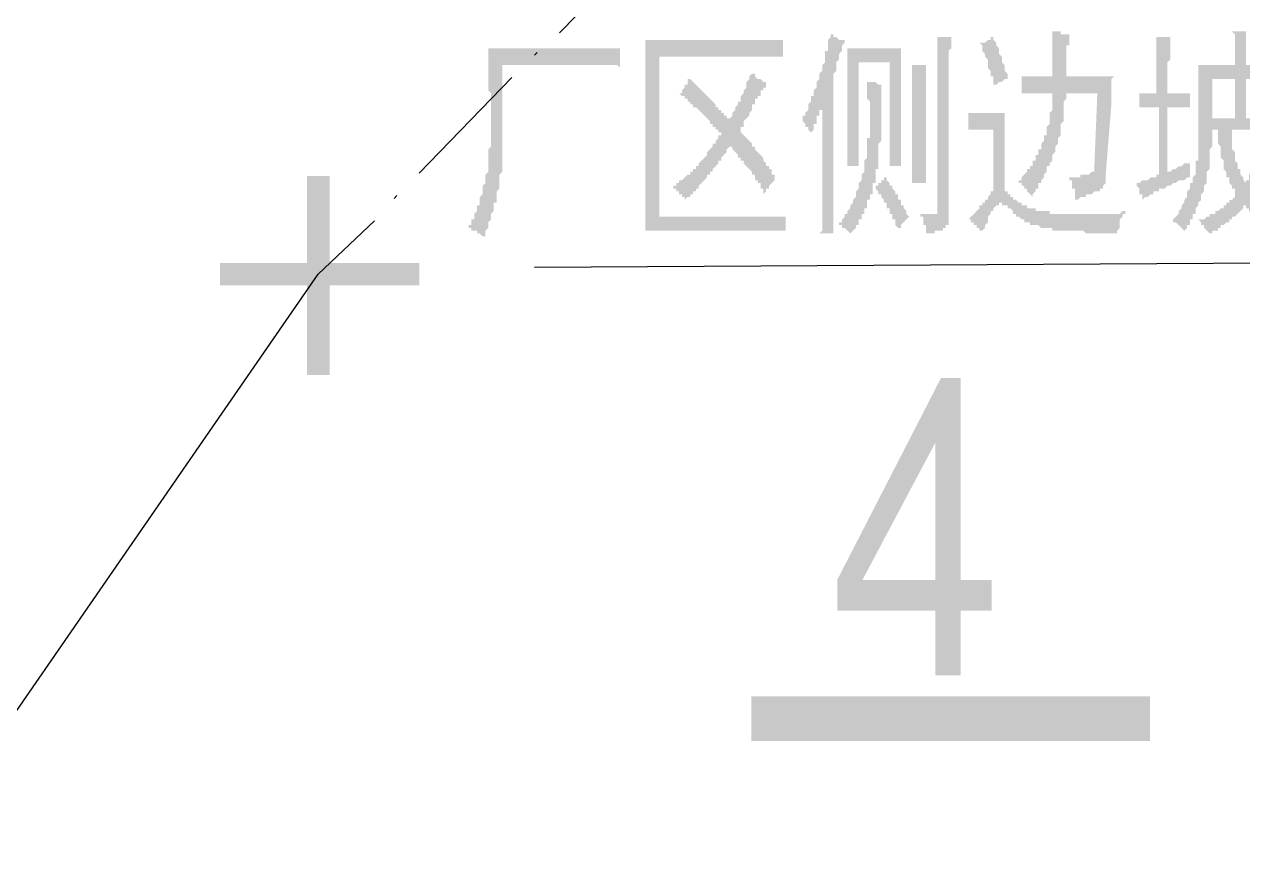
# Model space of a CAD drawing. Header units: millimetres. Extents: x 6156 to 7119, y 3162 to 3647.
# Drawn here: x 6925.96 to 6953.52, y 3499.24 to 3517.85 of the extents above; entities that cross this region are included whole.
import ezdxf

# ---------------------------------------------------------------- set-up
doc = ezdxf.new("R2010")
doc.units = ezdxf.units.MM
doc.layers.add('图层1', color=7, linetype='Continuous')

msp = doc.modelspace()

# ---------------------------------------------------------------- hatches: boundary and pattern name
at = {"layer": '图层1', "transparency": 33554559}
h = msp.add_hatch(color=256, dxfattribs=at)
h.paths.add_polyline_path([(6945.784, 3517.306), (6945.784, 3517.243), (6945.784, 3517.179), (6945.784, 3517.179), (6945.784, 3517.116), (6945.784, 3517.052), (6945.784, 3517.052), (6945.784, 3516.989), (6945.784, 3516.925), (6945.784, 3516.862), (6945.784, 3516.798), (6945.784, 3516.735), (6945.784, 3516.735), (6945.784, 3515.338), (6945.784, 3515.275), (6945.784, 3515.211), (6945.784, 3515.148), (6945.784, 3515.084), (6945.784, 3515.084), (6945.784, 3515.021), (6945.784, 3514.957), (6945.784, 3514.894), (6945.784, 3514.83), (6945.784, 3514.83), (6945.784, 3514.767), (6945.784, 3514.703), (6945.784, 3514.64), (6945.784, 3514.64), (6945.53, 3514.64), (6945.53, 3516.989), (6944.831, 3516.989), (6944.831, 3514.64), (6944.577, 3514.64), (6944.577, 3514.64), (6944.577, 3514.703), (6944.577, 3514.767), (6944.577, 3514.83), (6944.577, 3514.83), (6944.577, 3514.894), (6944.577, 3514.957), (6944.577, 3515.021), (6944.577, 3515.084), (6944.577, 3515.084), (6944.577, 3515.148), (6944.577, 3515.211), (6944.577, 3515.275), (6944.577, 3515.338), (6944.577, 3515.338), (6944.577, 3516.735), (6944.577, 3516.735), (6944.577, 3516.798), (6944.577, 3516.798), (6944.577, 3516.862), (6944.577, 3516.925), (6944.577, 3516.925), (6944.577, 3516.989), (6944.577, 3517.052), (6944.577, 3517.116), (6944.577, 3517.179), (6944.577, 3517.243), (6944.577, 3517.306), (6945.784, 3517.306)], flags=0)
h.paths.add_polyline_path([(6944.514, 3517.433), (6944.514, 3517.433), (6944.514, 3517.433), (6944.514, 3517.433), (6944.45, 3517.37), (6944.45, 3517.37), (6944.45, 3517.306), (6944.45, 3517.306), (6944.45, 3517.243), (6944.387, 3517.179), (6944.387, 3517.179), (6944.387, 3517.116), (6944.387, 3517.052), (6944.323, 3516.989), (6944.323, 3516.925), (6944.323, 3516.862), (6944.323, 3516.798), (6944.26, 3516.735), (6944.26, 3516.671), (6944.26, 3516.608), (6944.26, 3516.544), (6944.26, 3514.068), (6944.26, 3514.005), (6944.26, 3513.941), (6944.26, 3513.878), (6944.26, 3513.878), (6944.26, 3513.814), (6944.26, 3513.751), (6944.26, 3513.687), (6944.26, 3513.624), (6944.26, 3513.56), (6944.26, 3513.56), (6944.26, 3513.497), (6944.26, 3513.433), (6944.26, 3513.37), (6944.26, 3513.37), (6944.26, 3513.306), (6944.26, 3513.243), (6944.26, 3513.179), (6944.26, 3513.179), (6944.26, 3513.116), (6944.26, 3513.116), (6943.942, 3513.116), (6943.942, 3513.116), (6944.006, 3513.179), (6944.006, 3513.243), (6944.006, 3513.243), (6944.006, 3513.306), (6944.006, 3513.37), (6944.006, 3513.433), (6944.006, 3513.433), (6944.006, 3513.497), (6944.006, 3513.56), (6944.006, 3513.624), (6944.006, 3513.687), (6944.006, 3513.687), (6944.006, 3513.751), (6944.006, 3513.814), (6944.006, 3513.878), (6944.006, 3513.941), (6944.006, 3514.005), (6944.006, 3514.068), (6944.006, 3514.068), (6944.006, 3515.973), (6944.006, 3515.91), (6943.942, 3515.91), (6943.942, 3515.846), (6943.942, 3515.846), (6943.942, 3515.783), (6943.879, 3515.783), (6943.879, 3515.719), (6943.879, 3515.656), (6943.879, 3515.592), (6943.815, 3515.592), (6943.815, 3515.529), (6943.815, 3515.465), (6943.752, 3515.402), (6943.752, 3515.402), (6943.752, 3515.402), (6943.688, 3515.465), (6943.688, 3515.529), (6943.625, 3515.529), (6943.625, 3515.592), (6943.625, 3515.592), (6943.561, 3515.656), (6943.561, 3515.656), (6943.561, 3515.719), (6943.561, 3515.719), (6943.561, 3515.783), (6943.625, 3515.783), (6943.625, 3515.846), (6943.625, 3515.846), (6943.688, 3515.91), (6943.688, 3515.973), (6943.688, 3515.973), (6943.688, 3516.037), (6943.752, 3516.1), (6943.752, 3516.1), (6943.752, 3516.163), (6943.752, 3516.227), (6943.815, 3516.227), (6943.815, 3516.29), (6943.815, 3516.354), (6943.879, 3516.417), (6943.879, 3516.417), (6943.879, 3516.481), (6943.879, 3516.544), (6943.942, 3516.608), (6943.942, 3516.671), (6943.942, 3516.671), (6943.942, 3516.735), (6944.006, 3516.798), (6944.006, 3516.862), (6944.006, 3516.925), (6944.006, 3516.925), (6944.069, 3516.989), (6944.069, 3517.052), (6944.069, 3517.116), (6944.069, 3517.179), (6944.069, 3517.243), (6944.133, 3517.243), (6944.133, 3517.306), (6944.133, 3517.37), (6944.133, 3517.433), (6944.133, 3517.433), (6944.133, 3517.497), (6944.133, 3517.497), (6944.196, 3517.56), (6944.196, 3517.624), (6944.196, 3517.624), (6944.196, 3517.687), (6944.196, 3517.624), (6944.26, 3517.624), (6944.26, 3517.56), (6944.323, 3517.56), (6944.323, 3517.56), (6944.387, 3517.497), (6944.45, 3517.497), (6944.45, 3517.497), (6944.514, 3517.497), (6944.514, 3517.433)], flags=0)
h.paths.add_polyline_path([(6946.927, 3517.56), (6946.927, 3517.497), (6946.927, 3517.497), (6946.927, 3517.433), (6946.927, 3517.37), (6946.927, 3517.306), (6946.927, 3517.306), (6946.863, 3517.243), (6946.863, 3517.179), (6946.863, 3517.116), (6946.863, 3517.052), (6946.863, 3516.989), (6946.863, 3513.56), (6946.863, 3513.497), (6946.863, 3513.433), (6946.863, 3513.433), (6946.863, 3513.37), (6946.863, 3513.306), (6946.8, 3513.306), (6946.8, 3513.243), (6946.8, 3513.243), (6946.736, 3513.243), (6946.736, 3513.243), (6946.736, 3513.179), (6946.673, 3513.179), (6946.673, 3513.179), (6946.609, 3513.179), (6946.546, 3513.179), (6946.546, 3513.116), (6946.482, 3513.116), (6946.482, 3513.116), (6946.419, 3513.116), (6946.355, 3513.116), (6946.355, 3513.116), (6946.355, 3513.179), (6946.355, 3513.243), (6946.355, 3513.306), (6946.292, 3513.306), (6946.292, 3513.37), (6946.292, 3513.433), (6946.292, 3513.497), (6946.228, 3513.497), (6946.228, 3513.56), (6946.292, 3513.56), (6946.355, 3513.56), (6946.355, 3513.56), (6946.419, 3513.56), (6946.482, 3513.56), (6946.482, 3513.56), (6946.546, 3513.56), (6946.546, 3513.56), (6946.546, 3513.56), (6946.609, 3513.56), (6946.609, 3513.624), (6946.609, 3513.687), (6946.609, 3513.751), (6946.609, 3513.751), (6946.609, 3516.989), (6946.609, 3517.052), (6946.609, 3517.116), (6946.609, 3517.179), (6946.609, 3517.243), (6946.609, 3517.306), (6946.609, 3517.306), (6946.609, 3517.37), (6946.609, 3517.433), (6946.609, 3517.497), (6946.609, 3517.497), (6946.609, 3517.56), (6946.927, 3517.56)], flags=0)
h.paths.add_polyline_path([(6945.339, 3516.481), (6945.339, 3516.481), (6945.339, 3516.417), (6945.339, 3516.417), (6945.339, 3516.354), (6945.339, 3516.354), (6945.339, 3516.29), (6945.339, 3516.29), (6945.339, 3516.227), (6945.339, 3516.163), (6945.339, 3516.163), (6945.339, 3516.1), (6945.339, 3516.037), (6945.339, 3515.973), (6945.339, 3515.91), (6945.339, 3515.846), (6945.339, 3515.783), (6945.339, 3515.719), (6945.339, 3515.656), (6945.339, 3515.592), (6945.339, 3515.529), (6945.339, 3515.465), (6945.339, 3515.402), (6945.339, 3515.338), (6945.339, 3515.275), (6945.339, 3515.211), (6945.276, 3515.148), (6945.276, 3515.084), (6945.276, 3515.084), (6945.276, 3515.021), (6945.276, 3514.957), (6945.276, 3514.894), (6945.276, 3514.83), (6945.276, 3514.767), (6945.276, 3514.767), (6945.276, 3514.703), (6945.276, 3514.64), (6945.276, 3514.576), (6945.212, 3514.576), (6945.212, 3514.513), (6945.212, 3514.449), (6945.212, 3514.386), (6945.212, 3514.386), (6945.212, 3514.322), (6945.212, 3514.259), (6945.149, 3514.259), (6945.149, 3514.195), (6945.149, 3514.132), (6945.149, 3514.132), (6945.149, 3514.068), (6945.149, 3514.005), (6945.085, 3514.005), (6945.085, 3513.941), (6945.085, 3513.878), (6945.022, 3513.878), (6945.022, 3513.814), (6945.022, 3513.751), (6945.022, 3513.687), (6944.958, 3513.687), (6944.958, 3513.624), (6944.958, 3513.56), (6944.895, 3513.56), (6944.895, 3513.497), (6944.895, 3513.433), (6944.831, 3513.433), (6944.831, 3513.37), (6944.831, 3513.306), (6944.768, 3513.306), (6944.768, 3513.243), (6944.768, 3513.243), (6944.704, 3513.179), (6944.704, 3513.179), (6944.641, 3513.116), (6944.641, 3513.116), (6944.641, 3513.116), (6944.577, 3513.179), (6944.577, 3513.179), (6944.514, 3513.243), (6944.514, 3513.243), (6944.45, 3513.243), (6944.45, 3513.306), (6944.387, 3513.306), (6944.387, 3513.306), (6944.387, 3513.37), (6944.45, 3513.37), (6944.45, 3513.433), (6944.45, 3513.433), (6944.514, 3513.497), (6944.514, 3513.56), (6944.577, 3513.56), (6944.577, 3513.624), (6944.577, 3513.624), (6944.641, 3513.687), (6944.641, 3513.751), (6944.641, 3513.751), (6944.704, 3513.814), (6944.704, 3513.878), (6944.704, 3513.878), (6944.768, 3513.941), (6944.768, 3514.005), (6944.768, 3514.005), (6944.768, 3514.068), (6944.831, 3514.132), (6944.831, 3514.132), (6944.831, 3514.195), (6944.831, 3514.259), (6944.895, 3514.322), (6944.895, 3514.322), (6944.895, 3514.386), (6944.895, 3514.449), (6944.895, 3514.449), (6944.958, 3514.513), (6944.958, 3514.576), (6944.958, 3514.64), (6944.958, 3514.64), (6944.958, 3514.703), (6944.958, 3514.767), (6945.022, 3514.83), (6945.022, 3514.83), (6945.022, 3514.894), (6945.022, 3514.957), (6945.022, 3515.021), (6945.022, 3515.021), (6945.022, 3515.084), (6945.022, 3515.148), (6945.022, 3515.211), (6945.022, 3515.275), (6945.085, 3515.275), (6945.085, 3515.338), (6945.085, 3515.402), (6945.085, 3515.465), (6945.085, 3515.529), (6945.085, 3515.529), (6945.085, 3515.592), (6945.085, 3515.656), (6945.085, 3515.719), (6945.085, 3515.719), (6945.085, 3515.783), (6945.085, 3515.846), (6945.085, 3515.91), (6945.085, 3515.973), (6945.085, 3516.037), (6945.085, 3516.1), (6945.085, 3516.1), (6945.022, 3516.163), (6945.022, 3516.227), (6945.022, 3516.29), (6945.022, 3516.29), (6945.022, 3516.354), (6945.022, 3516.417), (6945.022, 3516.417), (6945.022, 3516.481), (6945.022, 3516.544), (6945.022, 3516.544), (6945.085, 3516.544), (6945.085, 3516.544), (6945.149, 3516.544), (6945.212, 3516.544), (6945.212, 3516.544), (6945.276, 3516.481), (6945.276, 3516.481), (6945.339, 3516.481), (6945.339, 3516.481)], flags=0)
h.paths.add_polyline_path([(6946.355, 3516.925), (6946.355, 3516.862), (6946.355, 3516.862), (6946.355, 3516.798), (6946.355, 3516.735), (6946.355, 3516.735), (6946.355, 3516.671), (6946.355, 3516.608), (6946.355, 3516.544), (6946.355, 3516.481), (6946.355, 3516.417), (6946.355, 3516.354), (6946.355, 3515.021), (6946.355, 3514.957), (6946.355, 3514.894), (6946.355, 3514.83), (6946.355, 3514.767), (6946.355, 3514.767), (6946.355, 3514.703), (6946.355, 3514.64), (6946.355, 3514.576), (6946.355, 3514.513), (6946.355, 3514.513), (6946.355, 3514.449), (6946.355, 3514.386), (6946.355, 3514.322), (6946.355, 3514.322), (6946.355, 3514.259), (6946.355, 3514.259), (6946.038, 3514.259), (6946.038, 3514.259), (6946.038, 3514.322), (6946.038, 3514.322), (6946.038, 3514.386), (6946.038, 3514.449), (6946.038, 3514.449), (6946.038, 3514.513), (6946.038, 3514.576), (6946.038, 3514.64), (6946.038, 3514.703), (6946.038, 3514.703), (6946.038, 3514.767), (6946.038, 3514.83), (6946.038, 3514.894), (6946.038, 3514.957), (6946.038, 3515.021), (6946.038, 3516.354), (6946.038, 3516.417), (6946.038, 3516.481), (6946.038, 3516.544), (6946.038, 3516.608), (6946.038, 3516.671), (6946.038, 3516.735), (6946.038, 3516.735), (6946.038, 3516.798), (6946.038, 3516.862), (6946.038, 3516.862), (6946.038, 3516.925), (6946.355, 3516.925)], flags=0)
h.paths.add_polyline_path([(6945.403, 3514.386), (6945.466, 3514.386), (6945.466, 3514.322), (6945.466, 3514.322), (6945.53, 3514.259), (6945.53, 3514.259), (6945.53, 3514.195), (6945.593, 3514.195), (6945.593, 3514.132), (6945.593, 3514.132), (6945.657, 3514.068), (6945.657, 3514.005), (6945.72, 3514.005), (6945.72, 3513.941), (6945.72, 3513.878), (6945.784, 3513.878), (6945.784, 3513.814), (6945.784, 3513.751), (6945.847, 3513.751), (6945.847, 3513.687), (6945.911, 3513.624), (6945.911, 3513.56), (6945.911, 3513.56), (6945.974, 3513.497), (6945.974, 3513.497), (6945.911, 3513.433), (6945.911, 3513.433), (6945.847, 3513.37), (6945.847, 3513.37), (6945.847, 3513.37), (6945.784, 3513.306), (6945.784, 3513.243), (6945.72, 3513.243), (6945.72, 3513.243), (6945.72, 3513.243), (6945.657, 3513.306), (6945.657, 3513.37), (6945.657, 3513.433), (6945.593, 3513.433), (6945.593, 3513.497), (6945.593, 3513.56), (6945.53, 3513.56), (6945.53, 3513.624), (6945.53, 3513.687), (6945.466, 3513.687), (6945.466, 3513.751), (6945.466, 3513.814), (6945.403, 3513.814), (6945.403, 3513.878), (6945.403, 3513.878), (6945.339, 3513.941), (6945.339, 3514.005), (6945.276, 3514.005), (6945.276, 3514.068), (6945.276, 3514.068), (6945.212, 3514.132), (6945.212, 3514.132), (6945.212, 3514.132), (6945.212, 3514.195), (6945.276, 3514.195), (6945.276, 3514.259), (6945.339, 3514.259), (6945.339, 3514.322), (6945.403, 3514.322), (6945.403, 3514.386), (6945.403, 3514.386)], flags=0)
h = msp.add_hatch(color=256, dxfattribs=at)
h.paths.add_polyline_path([(6949.213, 3516.672), (6949.213, 3516.735), (6949.213, 3516.799), (6949.213, 3516.862), (6949.213, 3516.925), (6949.213, 3516.989), (6949.213, 3517.052), (6949.213, 3517.052), (6949.213, 3517.116), (6949.213, 3517.179), (6949.213, 3517.243), (6949.213, 3517.306), (6949.213, 3517.306), (6949.213, 3517.37), (6949.213, 3517.433), (6949.213, 3517.497), (6949.213, 3517.497), (6949.213, 3517.56), (6949.213, 3517.624), (6949.213, 3517.624), (6949.213, 3517.687), (6949.213, 3517.687), (6949.276, 3517.687), (6949.34, 3517.687), (6949.34, 3517.687), (6949.403, 3517.687), (6949.403, 3517.624), (6949.467, 3517.624), (6949.467, 3517.624), (6949.53, 3517.624), (6949.594, 3517.624), (6949.594, 3517.624), (6949.594, 3517.624), (6949.594, 3517.56), (6949.594, 3517.56), (6949.594, 3517.497), (6949.594, 3517.497), (6949.594, 3517.433), (6949.594, 3517.37), (6949.53, 3517.37), (6949.53, 3517.306), (6949.53, 3517.243), (6949.53, 3517.179), (6949.53, 3517.116), (6949.53, 3517.052), (6949.53, 3517.052), (6949.53, 3516.989), (6949.53, 3516.925), (6949.53, 3516.862), (6949.53, 3516.735), (6949.53, 3516.672), (6949.53, 3516.672), (6950.61, 3516.672), (6950.546, 3516.608), (6950.546, 3516.545), (6950.546, 3516.545), (6950.546, 3516.481), (6950.546, 3516.418), (6950.546, 3516.354), (6950.546, 3516.354), (6950.546, 3516.291), (6950.546, 3516.227), (6950.546, 3516.164), (6950.546, 3516.1), (6950.546, 3516.1), (6950.546, 3516.037), (6950.546, 3516.037), (6950.419, 3514.449), (6950.419, 3514.449), (6950.419, 3514.386), (6950.419, 3514.322), (6950.419, 3514.259), (6950.419, 3514.259), (6950.356, 3514.195), (6950.356, 3514.195), (6950.356, 3514.132), (6950.292, 3514.132), (6950.292, 3514.068), (6950.229, 3514.068), (6950.229, 3514.068), (6950.165, 3514.068), (6950.165, 3514.068), (6950.102, 3514.005), (6950.102, 3514.005), (6950.038, 3514.005), (6949.975, 3514.005), (6949.975, 3513.941), (6949.911, 3513.941), (6949.911, 3513.941), (6949.848, 3513.941), (6949.848, 3513.941), (6949.784, 3513.878), (6949.784, 3513.878), (6949.721, 3513.878), (6949.721, 3513.941), (6949.721, 3514.005), (6949.721, 3514.005), (6949.721, 3514.068), (6949.721, 3514.132), (6949.657, 3514.132), (6949.657, 3514.195), (6949.657, 3514.259), (6949.657, 3514.322), (6949.594, 3514.322), (6949.594, 3514.386), (6949.594, 3514.386), (6949.657, 3514.386), (6949.721, 3514.386), (6949.721, 3514.386), (6949.784, 3514.386), (6949.848, 3514.386), (6949.848, 3514.449), (6949.911, 3514.449), (6949.911, 3514.449), (6949.975, 3514.449), (6949.975, 3514.449), (6950.038, 3514.449), (6950.038, 3514.449), (6950.038, 3514.449), (6950.102, 3514.513), (6950.102, 3514.513), (6950.165, 3514.513), (6950.165, 3514.576), (6950.165, 3514.64), (6950.165, 3514.703), (6950.165, 3514.703), (6950.229, 3516.291), (6949.53, 3516.291), (6949.53, 3516.291), (6949.53, 3516.227), (6949.53, 3516.164), (6949.467, 3516.1), (6949.467, 3516.037), (6949.467, 3515.973), (6949.467, 3515.91), (6949.467, 3515.846), (6949.467, 3515.846), (6949.467, 3515.783), (6949.467, 3515.719), (6949.467, 3515.656), (6949.403, 3515.592), (6949.403, 3515.592), (6949.403, 3515.529), (6949.403, 3515.465), (6949.403, 3515.465), (6949.403, 3515.402), (6949.403, 3515.338), (6949.34, 3515.275), (6949.34, 3515.275), (6949.34, 3515.211), (6949.34, 3515.148), (6949.34, 3515.148), (6949.276, 3515.084), (6949.276, 3515.084), (6949.276, 3515.021), (6949.276, 3514.957), (6949.276, 3514.957), (6949.213, 3514.894), (6949.213, 3514.83), (6949.213, 3514.83), (6949.213, 3514.767), (6949.149, 3514.703), (6949.149, 3514.703), (6949.149, 3514.64), (6949.086, 3514.64), (6949.086, 3514.576), (6949.086, 3514.513), (6949.086, 3514.513), (6949.022, 3514.449), (6949.022, 3514.386), (6949.022, 3514.386), (6948.959, 3514.322), (6948.959, 3514.259), (6948.895, 3514.259), (6948.895, 3514.195), (6948.895, 3514.132), (6948.832, 3514.132), (6948.832, 3514.068), (6948.768, 3514.005), (6948.768, 3514.005), (6948.768, 3513.941), (6948.705, 3514.005), (6948.705, 3514.005), (6948.641, 3514.068), (6948.641, 3514.068), (6948.641, 3514.132), (6948.578, 3514.132), (6948.578, 3514.195), (6948.514, 3514.195), (6948.514, 3514.259), (6948.451, 3514.259), (6948.451, 3514.259), (6948.451, 3514.322), (6948.514, 3514.322), (6948.514, 3514.386), (6948.514, 3514.386), (6948.578, 3514.449), (6948.578, 3514.449), (6948.641, 3514.513), (6948.641, 3514.513), (6948.641, 3514.576), (6948.705, 3514.576), (6948.705, 3514.64), (6948.768, 3514.64), (6948.768, 3514.703), (6948.768, 3514.767), (6948.832, 3514.767), (6948.832, 3514.83), (6948.832, 3514.894), (6948.895, 3514.894), (6948.895, 3514.957), (6948.895, 3515.021), (6948.959, 3515.021), (6948.959, 3515.084), (6948.959, 3515.084), (6948.959, 3515.148), (6949.022, 3515.211), (6949.022, 3515.211), (6949.022, 3515.275), (6949.022, 3515.338), (6949.086, 3515.338), (6949.086, 3515.402), (6949.086, 3515.465), (6949.086, 3515.465), (6949.086, 3515.529), (6949.149, 3515.592), (6949.149, 3515.656), (6949.149, 3515.656), (6949.149, 3515.719), (6949.149, 3515.783), (6949.149, 3515.846), (6949.149, 3515.846), (6949.213, 3515.91), (6949.213, 3515.973), (6949.213, 3516.037), (6949.213, 3516.1), (6949.213, 3516.1), (6949.213, 3516.164), (6949.213, 3516.227), (6949.213, 3516.291), (6949.213, 3516.291), (6949.213, 3516.291), (6949.149, 3516.291), (6949.086, 3516.291), (6949.086, 3516.291), (6949.022, 3516.291), (6948.959, 3516.291), (6948.959, 3516.291), (6948.895, 3516.291), (6948.895, 3516.291), (6948.832, 3516.291), (6948.832, 3516.291), (6948.768, 3516.291), (6948.705, 3516.291), (6948.705, 3516.291), (6948.641, 3516.291), (6948.641, 3516.291), (6948.578, 3516.291), (6948.514, 3516.291), (6948.514, 3516.291), (6948.514, 3516.672), (6948.578, 3516.672), (6948.578, 3516.672), (6948.641, 3516.672), (6948.641, 3516.672), (6948.705, 3516.672), (6948.705, 3516.672), (6948.768, 3516.672), (6948.832, 3516.672), (6948.832, 3516.672), (6948.895, 3516.672), (6948.895, 3516.672), (6948.959, 3516.672), (6949.022, 3516.672), (6949.022, 3516.672), (6949.086, 3516.672), (6949.149, 3516.672), (6949.149, 3516.672), (6949.213, 3516.672), (6949.213, 3516.672)], flags=0)
h.paths.add_polyline_path([(6948.133, 3515.846), (6948.133, 3515.783), (6948.133, 3515.719), (6948.133, 3515.656), (6948.133, 3515.656), (6948.133, 3515.592), (6948.133, 3515.529), (6948.133, 3515.465), (6948.133, 3515.465), (6948.133, 3515.402), (6948.133, 3515.338), (6948.133, 3515.275), (6948.133, 3515.275), (6948.133, 3515.211), (6948.133, 3514.068), (6948.197, 3514.068), (6948.197, 3514.068), (6948.197, 3514.005), (6948.26, 3514.005), (6948.26, 3514.005), (6948.26, 3513.941), (6948.324, 3513.941), (6948.324, 3513.878), (6948.324, 3513.878), (6948.387, 3513.878), (6948.387, 3513.878), (6948.451, 3513.814), (6948.451, 3513.814), (6948.514, 3513.814), (6948.514, 3513.751), (6948.578, 3513.751), (6948.578, 3513.751), (6948.641, 3513.751), (6948.641, 3513.687), (6948.705, 3513.687), (6948.705, 3513.687), (6948.768, 3513.687), (6948.832, 3513.687), (6948.832, 3513.624), (6948.895, 3513.624), (6948.895, 3513.624), (6948.959, 3513.624), (6949.022, 3513.624), (6949.022, 3513.624), (6949.086, 3513.624), (6949.149, 3513.624), (6949.149, 3513.56), (6949.213, 3513.56), (6949.276, 3513.56), (6949.34, 3513.56), (6949.34, 3513.56), (6949.403, 3513.56), (6949.403, 3513.56), (6949.467, 3513.56), (6949.53, 3513.56), (6949.594, 3513.56), (6949.594, 3513.56), (6949.657, 3513.56), (6949.721, 3513.56), (6949.721, 3513.56), (6949.784, 3513.56), (6949.848, 3513.56), (6949.911, 3513.56), (6949.911, 3513.56), (6949.975, 3513.56), (6950.038, 3513.56), (6950.038, 3513.56), (6950.102, 3513.56), (6950.102, 3513.56), (6950.165, 3513.56), (6950.229, 3513.56), (6950.229, 3513.56), (6950.292, 3513.56), (6950.292, 3513.56), (6950.356, 3513.56), (6950.419, 3513.56), (6950.419, 3513.56), (6950.483, 3513.56), (6950.483, 3513.56), (6950.546, 3513.56), (6950.546, 3513.56), (6950.61, 3513.56), (6950.61, 3513.56), (6950.673, 3513.56), (6950.673, 3513.56), (6950.737, 3513.56), (6950.737, 3513.56), (6950.8, 3513.624), (6950.8, 3513.624), (6950.8, 3513.624), (6950.863, 3513.624), (6950.863, 3513.624), (6950.863, 3513.56), (6950.8, 3513.56), (6950.8, 3513.497), (6950.8, 3513.497), (6950.737, 3513.433), (6950.737, 3513.37), (6950.737, 3513.37), (6950.737, 3513.306), (6950.737, 3513.243), (6950.673, 3513.179), (6950.673, 3513.116), (6950.673, 3513.116), (6950.61, 3513.116), (6950.61, 3513.116), (6950.546, 3513.116), (6950.483, 3513.116), (6950.483, 3513.116), (6950.419, 3513.116), (6950.419, 3513.116), (6950.356, 3513.116), (6950.292, 3513.116), (6950.292, 3513.116), (6950.229, 3513.116), (6950.229, 3513.116), (6950.165, 3513.116), (6950.102, 3513.116), (6950.102, 3513.116), (6950.038, 3513.116), (6950.038, 3513.116), (6949.975, 3513.116), (6949.911, 3513.179), (6949.911, 3513.179), (6949.848, 3513.179), (6949.848, 3513.179), (6949.784, 3513.179), (6949.784, 3513.179), (6949.721, 3513.179), (6949.657, 3513.179), (6949.657, 3513.179), (6949.594, 3513.179), (6949.594, 3513.179), (6949.53, 3513.179), (6949.467, 3513.179), (6949.467, 3513.179), (6949.403, 3513.179), (6949.403, 3513.179), (6949.34, 3513.179), (6949.276, 3513.179), (6949.276, 3513.179), (6949.213, 3513.179), (6949.213, 3513.243), (6949.149, 3513.243), (6949.149, 3513.243), (6949.086, 3513.243), (6949.022, 3513.243), (6949.022, 3513.243), (6948.959, 3513.243), (6948.959, 3513.243), (6948.959, 3513.243), (6948.895, 3513.306), (6948.832, 3513.306), (6948.832, 3513.306), (6948.768, 3513.306), (6948.705, 3513.306), (6948.705, 3513.37), (6948.641, 3513.37), (6948.641, 3513.37), (6948.578, 3513.37), (6948.578, 3513.433), (6948.514, 3513.433), (6948.514, 3513.433), (6948.451, 3513.497), (6948.451, 3513.497), (6948.387, 3513.497), (6948.387, 3513.56), (6948.324, 3513.56), (6948.324, 3513.624), (6948.324, 3513.624), (6948.26, 3513.687), (6948.197, 3513.687), (6948.197, 3513.751), (6948.133, 3513.751), (6948.133, 3513.751), (6948.07, 3513.751), (6948.07, 3513.814), (6948.006, 3513.814), (6948.006, 3513.751), (6947.943, 3513.751), (6947.943, 3513.751), (6947.943, 3513.751), (6947.879, 3513.687), (6947.879, 3513.687), (6947.879, 3513.624), (6947.816, 3513.624), (6947.816, 3513.56), (6947.816, 3513.56), (6947.752, 3513.497), (6947.752, 3513.433), (6947.752, 3513.433), (6947.752, 3513.37), (6947.689, 3513.306), (6947.689, 3513.306), (6947.689, 3513.243), (6947.625, 3513.179), (6947.625, 3513.116), (6947.625, 3513.179), (6947.562, 3513.179), (6947.562, 3513.243), (6947.498, 3513.243), (6947.498, 3513.306), (6947.435, 3513.306), (6947.435, 3513.37), (6947.371, 3513.37), (6947.371, 3513.433), (6947.308, 3513.433), (6947.308, 3513.433), (6947.371, 3513.497), (6947.435, 3513.56), (6947.435, 3513.56), (6947.498, 3513.624), (6947.498, 3513.624), (6947.562, 3513.687), (6947.562, 3513.751), (6947.625, 3513.751), (6947.625, 3513.814), (6947.689, 3513.814), (6947.689, 3513.878), (6947.752, 3513.878), (6947.752, 3513.941), (6947.752, 3513.941), (6947.816, 3514.005), (6947.816, 3514.005), (6947.816, 3514.005), (6947.816, 3514.068), (6947.879, 3514.068), (6947.879, 3515.465), (6947.816, 3515.465), (6947.752, 3515.465), (6947.752, 3515.465), (6947.689, 3515.465), (6947.689, 3515.465), (6947.625, 3515.465), (6947.562, 3515.465), (6947.562, 3515.465), (6947.498, 3515.465), (6947.498, 3515.465), (6947.435, 3515.465), (6947.371, 3515.465), (6947.371, 3515.465), (6947.308, 3515.465), (6947.308, 3515.846), (6947.371, 3515.846), (6947.435, 3515.846), (6947.435, 3515.846), (6947.498, 3515.846), (6947.562, 3515.846), (6947.562, 3515.846), (6947.625, 3515.846), (6947.625, 3515.846), (6947.689, 3515.846), (6947.689, 3515.846), (6947.752, 3515.846), (6947.816, 3515.846), (6947.816, 3515.846), (6947.879, 3515.846), (6947.879, 3515.846)], flags=0)
h.paths.add_polyline_path([(6947.879, 3517.56), (6947.879, 3517.497), (6947.943, 3517.433), (6947.943, 3517.37), (6948.006, 3517.306), (6948.006, 3517.243), (6948.006, 3517.179), (6948.07, 3517.116), (6948.07, 3517.116), (6948.07, 3517.052), (6948.07, 3516.989), (6948.133, 3516.925), (6948.133, 3516.925), (6948.133, 3516.862), (6948.133, 3516.799), (6948.133, 3516.799), (6948.197, 3516.735), (6948.197, 3516.735), (6948.197, 3516.672), (6948.197, 3516.672), (6948.197, 3516.672), (6948.197, 3516.608), (6948.197, 3516.608), (6948.133, 3516.608), (6948.133, 3516.608), (6948.07, 3516.545), (6948.006, 3516.545), (6948.006, 3516.545), (6947.943, 3516.481), (6947.943, 3516.481), (6947.879, 3516.481), (6947.879, 3516.481), (6947.879, 3516.481), (6947.879, 3516.545), (6947.879, 3516.545), (6947.879, 3516.608), (6947.879, 3516.608), (6947.879, 3516.672), (6947.816, 3516.672), (6947.816, 3516.735), (6947.816, 3516.799), (6947.816, 3516.799), (6947.752, 3516.862), (6947.752, 3516.925), (6947.752, 3516.989), (6947.752, 3517.052), (6947.689, 3517.116), (6947.689, 3517.179), (6947.625, 3517.243), (6947.625, 3517.306), (6947.625, 3517.37), (6947.562, 3517.433), (6947.625, 3517.433), (6947.689, 3517.433), (6947.689, 3517.433), (6947.752, 3517.497), (6947.752, 3517.497), (6947.816, 3517.497), (6947.816, 3517.56), (6947.879, 3517.56), (6947.879, 3517.56)], flags=0)
h = msp.add_hatch(color=256, dxfattribs=at)
h.paths.add_polyline_path([(6951.943, 3513.433), (6951.943, 3513.433), (6952.007, 3513.497), (6952.007, 3513.497), (6952.07, 3513.56), (6952.07, 3513.624), (6952.07, 3513.624), (6952.134, 3513.687), (6952.134, 3513.687), (6952.134, 3513.75), (6952.197, 3513.814), (6952.197, 3513.814), (6952.197, 3513.877), (6952.261, 3513.941), (6952.261, 3513.941), (6952.261, 3514.004), (6952.261, 3514.004), (6952.261, 3514.068), (6952.324, 3514.131), (6952.324, 3514.131), (6952.324, 3514.195), (6952.324, 3514.258), (6952.388, 3514.258), (6952.388, 3514.322), (6952.388, 3514.385), (6952.388, 3514.385), (6952.451, 3514.449), (6952.451, 3514.512), (6952.451, 3514.576), (6952.451, 3514.639), (6952.451, 3514.639), (6952.451, 3514.703), (6952.451, 3514.766), (6952.514, 3514.766), (6952.514, 3514.83), (6952.514, 3514.893), (6952.514, 3514.893), (6952.514, 3514.957), (6952.514, 3515.02), (6952.514, 3515.02), (6952.514, 3515.084), (6952.514, 3515.147), (6952.514, 3515.147), (6952.514, 3515.211), (6952.514, 3515.274), (6952.514, 3515.338), (6952.514, 3515.401), (6952.514, 3515.401), (6952.514, 3515.465), (6952.514, 3515.528), (6952.514, 3515.592), (6952.514, 3515.655), (6952.514, 3515.719), (6952.514, 3515.782), (6952.514, 3515.846), (6952.514, 3515.846), (6952.514, 3515.909), (6952.514, 3515.973), (6952.514, 3516.036), (6952.514, 3516.1), (6952.514, 3516.163), (6952.514, 3516.227), (6952.514, 3516.29), (6952.514, 3516.354), (6952.514, 3516.417), (6952.514, 3516.481), (6952.514, 3516.481), (6952.514, 3516.544), (6952.514, 3516.608), (6952.514, 3516.671), (6952.514, 3516.671), (6952.514, 3516.735), (6952.514, 3516.798), (6952.514, 3516.798), (6952.514, 3516.862), (6952.514, 3516.862), (6952.514, 3516.925), (6952.514, 3516.925), (6953.34, 3516.925), (6953.34, 3516.989), (6953.34, 3517.052), (6953.34, 3517.116), (6953.34, 3517.179), (6953.34, 3517.243), (6953.34, 3517.306), (6953.34, 3517.37), (6953.34, 3517.37), (6953.34, 3517.433), (6953.34, 3517.497), (6953.34, 3517.56), (6953.34, 3517.56), (6953.34, 3517.624), (6953.34, 3517.624), (6953.276, 3517.687), (6953.594, 3517.687), (6953.594, 3517.624), (6953.594, 3517.624), (6953.594, 3517.56), (6953.594, 3517.56), (6953.594, 3517.497), (6953.594, 3517.433), (6953.594, 3517.37), (6953.594, 3517.37), (6953.594, 3517.306), (6953.594, 3517.243), (6953.594, 3517.179), (6953.594, 3517.116), (6953.594, 3517.052), (6953.594, 3516.989), (6953.594, 3516.925), (6954.483, 3516.925), (6954.483, 3516.862), (6954.483, 3516.798), (6954.483, 3516.735), (6954.419, 3516.671), (6954.419, 3516.608), (6954.419, 3516.608), (6954.419, 3516.544), (6954.419, 3516.481), (6954.419, 3516.417), (6954.356, 3516.354), (6954.356, 3516.354), (6954.356, 3516.29), (6954.356, 3516.227), (6954.356, 3516.227), (6954.356, 3516.163), (6954.356, 3516.1), (6954.356, 3516.1), (6954.356, 3516.1), (6954.292, 3516.1), (6954.292, 3516.1), (6954.229, 3516.1), (6954.165, 3516.1), (6954.165, 3516.1), (6954.102, 3516.1), (6954.102, 3516.163), (6954.038, 3516.163), (6954.038, 3516.163), (6954.038, 3516.163), (6954.038, 3516.227), (6954.038, 3516.29), (6954.102, 3516.354), (6954.102, 3516.354), (6954.102, 3516.417), (6954.102, 3516.481), (6954.102, 3516.544), (6954.102, 3516.608), (6954.102, 3516.608), (6953.594, 3516.608), (6953.594, 3515.719), (6954.229, 3515.719), (6954.229, 3515.719), (6954.229, 3515.655), (6954.229, 3515.592), (6954.229, 3515.528), (6954.229, 3515.465), (6954.165, 3515.401), (6954.165, 3515.338), (6954.165, 3515.338), (6954.165, 3515.274), (6954.165, 3515.211), (6954.165, 3515.147), (6954.165, 3515.147), (6954.102, 3515.084), (6954.102, 3515.02), (6954.102, 3514.957), (6954.102, 3514.957), (6954.102, 3514.893), (6954.102, 3514.83), (6954.102, 3514.83), (6954.038, 3514.766), (6954.038, 3514.766), (6954.038, 3514.703), (6954.038, 3514.703), (6954.038, 3514.639), (6953.975, 3514.576), (6953.975, 3514.512), (6953.975, 3514.512), (6953.975, 3514.449), (6953.911, 3514.385), (6953.911, 3514.385), (6953.911, 3514.322), (6953.911, 3514.258), (6953.848, 3514.258), (6953.848, 3514.195), (6953.848, 3514.131), (6953.784, 3514.131), (6953.784, 3514.068), (6953.784, 3514.004), (6953.721, 3514.004), (6953.784, 3513.941), (6953.784, 3513.941), (6953.848, 3513.877), (6953.848, 3513.877), (6953.911, 3513.814), (6953.911, 3513.814), (6953.975, 3513.75), (6953.975, 3513.75), (6954.038, 3513.75), (6954.038, 3513.687), (6954.102, 3513.687), (6954.102, 3513.687), (6954.165, 3513.624), (6954.165, 3513.624), (6954.229, 3513.624), (6954.229, 3513.624), (6954.292, 3513.56), (6954.292, 3513.56), (6954.356, 3513.56), (6954.419, 3513.56), (6954.419, 3513.497), (6954.483, 3513.497), (6954.483, 3513.497), (6954.546, 3513.497), (6954.546, 3513.497), (6954.61, 3513.497), (6954.546, 3513.433), (6954.546, 3513.37), (6954.546, 3513.37), (6954.483, 3513.306), (6954.483, 3513.306), (6954.419, 3513.243), (6954.419, 3513.179), (6954.419, 3513.179), (6954.356, 3513.116), (6954.356, 3513.116), (6954.356, 3513.116), (6954.292, 3513.116), (6954.292, 3513.179), (6954.229, 3513.179), (6954.165, 3513.179), (6954.165, 3513.243), (6954.102, 3513.243), (6954.102, 3513.243), (6954.038, 3513.306), (6954.038, 3513.306), (6953.975, 3513.306), (6953.975, 3513.37), (6953.975, 3513.37), (6953.911, 3513.37), (6953.911, 3513.433), (6953.848, 3513.433), (6953.848, 3513.433), (6953.784, 3513.497), (6953.784, 3513.497), (6953.721, 3513.56), (6953.721, 3513.56), (6953.657, 3513.624), (6953.657, 3513.687), (6953.594, 3513.687), (6953.594, 3513.75), (6953.594, 3513.75), (6953.53, 3513.75), (6953.53, 3513.687), (6953.53, 3513.687), (6953.467, 3513.624), (6953.467, 3513.624), (6953.403, 3513.56), (6953.403, 3513.56), (6953.34, 3513.497), (6953.276, 3513.497), (6953.276, 3513.497), (6953.276, 3513.433), (6953.213, 3513.433), (6953.213, 3513.37), (6953.149, 3513.37), (6953.149, 3513.37), (6953.086, 3513.306), (6953.086, 3513.306), (6953.022, 3513.306), (6953.022, 3513.243), (6952.959, 3513.243), (6952.959, 3513.179), (6952.895, 3513.179), (6952.832, 3513.179), (6952.832, 3513.116), (6952.768, 3513.116), (6952.768, 3513.116), (6952.768, 3513.116), (6952.705, 3513.179), (6952.705, 3513.179), (6952.641, 3513.243), (6952.641, 3513.306), (6952.578, 3513.306), (6952.578, 3513.37), (6952.578, 3513.37), (6952.514, 3513.433), (6952.578, 3513.433), (6952.578, 3513.433), (6952.641, 3513.433), (6952.705, 3513.497), (6952.705, 3513.497), (6952.768, 3513.497), (6952.768, 3513.56), (6952.832, 3513.56), (6952.832, 3513.56), (6952.895, 3513.56), (6952.895, 3513.624), (6952.959, 3513.624), (6952.959, 3513.624), (6953.022, 3513.687), (6953.022, 3513.687), (6953.086, 3513.687), (6953.086, 3513.75), (6953.149, 3513.75), (6953.149, 3513.814), (6953.213, 3513.814), (6953.213, 3513.877), (6953.276, 3513.877), (6953.276, 3513.877), (6953.34, 3513.941), (6953.34, 3513.941), (6953.34, 3514.004), (6953.403, 3514.004), (6953.34, 3514.004), (6953.34, 3514.068), (6953.34, 3514.131), (6953.276, 3514.131), (6953.276, 3514.195), (6953.276, 3514.195), (6953.213, 3514.258), (6953.213, 3514.322), (6953.213, 3514.322), (6953.213, 3514.385), (6953.149, 3514.385), (6953.149, 3514.449), (6953.149, 3514.512), (6953.149, 3514.512), (6953.086, 3514.576), (6953.086, 3514.639), (6953.086, 3514.703), (6953.086, 3514.703), (6953.086, 3514.766), (6953.022, 3514.83), (6953.022, 3514.893), (6953.022, 3514.893), (6953.022, 3514.957), (6953.022, 3515.02), (6953.022, 3515.084), (6952.959, 3515.147), (6952.959, 3515.147), (6952.959, 3515.211), (6952.959, 3515.274), (6952.959, 3515.338), (6952.959, 3515.401), (6952.959, 3515.465), (6952.832, 3515.465), (6952.832, 3515.401), (6952.832, 3515.338), (6952.832, 3515.274), (6952.832, 3515.211), (6952.832, 3515.147), (6952.832, 3515.084), (6952.768, 3515.02), (6952.768, 3514.957), (6952.768, 3514.893), (6952.768, 3514.893), (6952.768, 3514.83), (6952.768, 3514.766), (6952.768, 3514.703), (6952.768, 3514.639), (6952.768, 3514.639), (6952.768, 3514.576), (6952.705, 3514.512), (6952.705, 3514.449), (6952.705, 3514.449), (6952.705, 3514.385), (6952.705, 3514.322), (6952.705, 3514.322), (6952.705, 3514.258), (6952.641, 3514.195), (6952.641, 3514.195), (6952.641, 3514.131), (6952.641, 3514.131), (6952.641, 3514.068), (6952.641, 3514.068), (6952.578, 3514.004), (6952.578, 3513.941), (6952.578, 3513.877), (6952.514, 3513.814), (6952.514, 3513.814), (6952.514, 3513.75), (6952.451, 3513.687), (6952.451, 3513.687), (6952.451, 3513.624), (6952.451, 3513.56), (6952.388, 3513.56), (6952.388, 3513.497), (6952.388, 3513.433), (6952.324, 3513.433), (6952.324, 3513.37), (6952.324, 3513.306), (6952.261, 3513.306), (6952.261, 3513.243), (6952.261, 3513.243), (6952.197, 3513.179), (6952.197, 3513.179), (6952.197, 3513.179), (6952.134, 3513.243), (6952.134, 3513.243), (6952.07, 3513.306), (6952.07, 3513.306), (6952.007, 3513.37), (6952.007, 3513.37), (6951.943, 3513.37), (6951.943, 3513.433), (6951.943, 3513.433)], flags=0)
h.paths.add_polyline_path([(6951.88, 3517.56), (6951.88, 3517.497), (6951.88, 3517.433), (6951.88, 3517.37), (6951.88, 3517.306), (6951.88, 3517.306), (6951.88, 3517.243), (6951.88, 3517.179), (6951.88, 3517.116), (6951.88, 3517.052), (6951.88, 3517.052), (6951.816, 3516.989), (6951.816, 3516.989), (6951.816, 3516.925), (6951.816, 3516.925), (6951.816, 3516.29), (6951.88, 3516.29), (6951.943, 3516.29), (6951.943, 3516.29), (6952.007, 3516.29), (6952.007, 3516.29), (6952.07, 3516.29), (6952.07, 3516.29), (6952.134, 3516.29), (6952.197, 3516.29), (6952.197, 3516.29), (6952.261, 3516.29), (6952.324, 3516.29), (6952.324, 3516.29), (6952.324, 3515.973), (6952.261, 3515.973), (6952.197, 3515.973), (6952.197, 3515.973), (6952.134, 3515.973), (6952.134, 3515.973), (6952.07, 3515.973), (6952.007, 3515.973), (6952.007, 3515.973), (6951.943, 3515.973), (6951.943, 3515.973), (6951.88, 3515.973), (6951.88, 3515.973), (6951.816, 3515.973), (6951.816, 3514.512), (6951.88, 3514.512), (6951.943, 3514.576), (6951.943, 3514.576), (6952.007, 3514.576), (6952.007, 3514.576), (6952.07, 3514.639), (6952.07, 3514.639), (6952.134, 3514.639), (6952.134, 3514.639), (6952.197, 3514.703), (6952.261, 3514.703), (6952.261, 3514.703), (6952.324, 3514.703), (6952.324, 3514.703), (6952.324, 3514.385), (6952.261, 3514.385), (6952.261, 3514.385), (6952.197, 3514.322), (6952.134, 3514.322), (6952.134, 3514.322), (6952.07, 3514.322), (6952.07, 3514.322), (6952.007, 3514.258), (6952.007, 3514.258), (6951.943, 3514.258), (6951.943, 3514.258), (6951.88, 3514.195), (6951.816, 3514.195), (6951.816, 3514.195), (6951.816, 3514.195), (6951.753, 3514.131), (6951.753, 3514.131), (6951.689, 3514.131), (6951.626, 3514.131), (6951.626, 3514.068), (6951.562, 3514.068), (6951.562, 3514.068), (6951.499, 3514.068), (6951.499, 3514.004), (6951.435, 3514.004), (6951.435, 3514.004), (6951.372, 3513.941), (6951.372, 3513.941), (6951.308, 3513.941), (6951.245, 3513.877), (6951.245, 3513.877), (6951.245, 3513.941), (6951.245, 3514.004), (6951.181, 3514.004), (6951.181, 3514.068), (6951.181, 3514.131), (6951.181, 3514.131), (6951.118, 3514.195), (6951.118, 3514.258), (6951.118, 3514.258), (6951.118, 3514.258), (6951.181, 3514.258), (6951.181, 3514.258), (6951.245, 3514.322), (6951.245, 3514.322), (6951.308, 3514.322), (6951.308, 3514.322), (6951.372, 3514.322), (6951.435, 3514.385), (6951.435, 3514.385), (6951.499, 3514.385), (6951.562, 3514.385), (6951.562, 3514.449), (6951.626, 3514.449), (6951.626, 3515.973), (6951.562, 3515.973), (6951.499, 3515.973), (6951.499, 3515.973), (6951.435, 3515.973), (6951.372, 3515.973), (6951.372, 3515.973), (6951.308, 3515.973), (6951.308, 3515.973), (6951.245, 3515.973), (6951.181, 3515.973), (6951.181, 3515.973), (6951.181, 3515.973), (6951.181, 3516.29), (6951.181, 3516.29), (6951.245, 3516.29), (6951.245, 3516.29), (6951.308, 3516.29), (6951.308, 3516.29), (6951.372, 3516.29), (6951.372, 3516.29), (6951.435, 3516.29), (6951.499, 3516.29), (6951.499, 3516.29), (6951.562, 3516.29), (6951.562, 3516.29), (6951.562, 3516.862), (6951.562, 3516.925), (6951.562, 3516.989), (6951.562, 3516.989), (6951.562, 3517.052), (6951.562, 3517.116), (6951.562, 3517.116), (6951.562, 3517.179), (6951.562, 3517.243), (6951.562, 3517.306), (6951.562, 3517.37), (6951.562, 3517.433), (6951.562, 3517.497), (6951.562, 3517.56), (6951.562, 3517.56)], flags=0)
h.paths.add_polyline_path([(6953.276, 3515.465), (6953.276, 3515.401), (6953.276, 3515.338), (6953.276, 3515.274), (6953.276, 3515.211), (6953.276, 3515.147), (6953.276, 3515.084), (6953.276, 3515.084), (6953.276, 3515.02), (6953.34, 3514.957), (6953.34, 3514.893), (6953.34, 3514.83), (6953.34, 3514.83), (6953.34, 3514.766), (6953.403, 3514.703), (6953.403, 3514.703), (6953.403, 3514.639), (6953.403, 3514.576), (6953.467, 3514.576), (6953.467, 3514.512), (6953.467, 3514.449), (6953.467, 3514.449), (6953.53, 3514.385), (6953.53, 3514.385), (6953.53, 3514.322), (6953.594, 3514.258), (6953.594, 3514.258), (6953.594, 3514.322), (6953.657, 3514.322), (6953.657, 3514.385), (6953.657, 3514.449), (6953.657, 3514.449), (6953.721, 3514.512), (6953.721, 3514.576), (6953.721, 3514.576), (6953.721, 3514.639), (6953.784, 3514.703), (6953.784, 3514.766), (6953.784, 3514.766), (6953.784, 3514.83), (6953.784, 3514.893), (6953.848, 3514.893), (6953.848, 3514.957), (6953.848, 3515.02), (6953.848, 3515.084), (6953.848, 3515.084), (6953.848, 3515.147), (6953.848, 3515.211), (6953.848, 3515.274), (6953.911, 3515.338), (6953.911, 3515.338), (6953.911, 3515.401), (6953.911, 3515.465)], flags=0)
h.paths.add_polyline_path([(6953.34, 3515.719), (6953.34, 3516.608), (6952.832, 3516.608), (6952.832, 3515.719)], flags=0)
h = msp.add_hatch(color=256, dxfattribs=at)
h.paths.add_polyline_path([(6943.117, 3517.116), (6943.053, 3517.116), (6943.053, 3517.116), (6942.99, 3517.116), (6942.99, 3517.116), (6942.926, 3517.116), (6942.926, 3517.116), (6942.863, 3517.116), (6942.863, 3517.116), (6942.799, 3517.116), (6942.736, 3517.116), (6942.736, 3517.116), (6942.672, 3517.116), (6942.609, 3517.116), (6942.609, 3517.116), (6942.545, 3517.116), (6942.482, 3517.116), (6940.323, 3517.116), (6940.323, 3513.497), (6942.736, 3513.497), (6942.799, 3513.497), (6942.799, 3513.497), (6942.863, 3513.497), (6942.926, 3513.497), (6942.926, 3513.497), (6942.99, 3513.497), (6943.053, 3513.497), (6943.053, 3513.497), (6943.117, 3513.497), (6943.117, 3513.497), (6943.18, 3513.497), (6943.18, 3513.497), (6943.18, 3513.56), (6943.18, 3513.179), (6943.18, 3513.179), (6943.117, 3513.179), (6943.117, 3513.179), (6943.053, 3513.179), (6943.053, 3513.179), (6942.99, 3513.179), (6942.99, 3513.179), (6942.926, 3513.179), (6942.863, 3513.179), (6942.863, 3513.179), (6942.799, 3513.179), (6942.736, 3513.179), (6942.736, 3513.179), (6942.672, 3513.179), (6940.005, 3513.179), (6940.005, 3513.243), (6940.005, 3513.306), (6940.005, 3513.37), (6940.005, 3513.433), (6940.005, 3513.497), (6940.005, 3513.56), (6940.005, 3513.624), (6940.005, 3513.687), (6940.005, 3513.687), (6940.005, 3513.751), (6940.005, 3513.814), (6940.005, 3513.814), (6940.005, 3513.878), (6940.005, 3513.878), (6940.005, 3516.862), (6940.005, 3516.926), (6940.005, 3516.989), (6940.005, 3517.053), (6940.005, 3517.116), (6940.005, 3517.116), (6940.005, 3517.179), (6940.005, 3517.243), (6940.005, 3517.306), (6940.005, 3517.306), (6940.005, 3517.37), (6940.005, 3517.433), (6940.005, 3517.497), (6940.005, 3517.497), (6943.117, 3517.497)], flags=0)
h.paths.add_polyline_path([(6941.021, 3516.608), (6941.021, 3516.608), (6941.085, 3516.545), (6941.085, 3516.545), (6941.148, 3516.481), (6941.148, 3516.481), (6941.212, 3516.418), (6941.212, 3516.418), (6941.275, 3516.354), (6941.275, 3516.354), (6941.339, 3516.291), (6941.339, 3516.291), (6941.402, 3516.227), (6941.402, 3516.227), (6941.466, 3516.164), (6941.466, 3516.164), (6941.529, 3516.1), (6941.529, 3516.1), (6941.593, 3516.037), (6941.593, 3516.037), (6941.593, 3515.973), (6941.656, 3515.973), (6941.656, 3515.91), (6941.72, 3515.91), (6941.72, 3515.846), (6941.783, 3515.846), (6941.783, 3515.846), (6941.783, 3515.783), (6941.847, 3515.783), (6941.847, 3515.719), (6941.91, 3515.719), (6941.91, 3515.719), (6941.91, 3515.719), (6941.974, 3515.783), (6941.974, 3515.846), (6941.974, 3515.846), (6942.037, 3515.91), (6942.037, 3515.973), (6942.037, 3515.973), (6942.101, 3516.037), (6942.101, 3516.1), (6942.164, 3516.1), (6942.164, 3516.164), (6942.164, 3516.227), (6942.164, 3516.227), (6942.228, 3516.291), (6942.228, 3516.354), (6942.228, 3516.354), (6942.291, 3516.418), (6942.291, 3516.481), (6942.291, 3516.481), (6942.291, 3516.545), (6942.355, 3516.608), (6942.355, 3516.608), (6942.355, 3516.672), (6942.355, 3516.672), (6942.418, 3516.735), (6942.418, 3516.735), (6942.418, 3516.735), (6942.482, 3516.735), (6942.482, 3516.672), (6942.482, 3516.672), (6942.545, 3516.608), (6942.609, 3516.608), (6942.609, 3516.608), (6942.672, 3516.545), (6942.672, 3516.545), (6942.736, 3516.545), (6942.736, 3516.481), (6942.799, 3516.481), (6942.736, 3516.481), (6942.736, 3516.418), (6942.672, 3516.418), (6942.672, 3516.354), (6942.609, 3516.354), (6942.609, 3516.291), (6942.609, 3516.227), (6942.545, 3516.227), (6942.545, 3516.164), (6942.482, 3516.164), (6942.482, 3516.1), (6942.482, 3516.1), (6942.482, 3516.037), (6942.418, 3516.037), (6942.418, 3515.973), (6942.418, 3515.91), (6942.418, 3515.91), (6942.355, 3515.846), (6942.355, 3515.846), (6942.355, 3515.783), (6942.291, 3515.719), (6942.291, 3515.719), (6942.228, 3515.656), (6942.228, 3515.592), (6942.228, 3515.529), (6942.164, 3515.529), (6942.164, 3515.465), (6942.164, 3515.465), (6942.164, 3515.402), (6942.228, 3515.338), (6942.228, 3515.338), (6942.291, 3515.275), (6942.291, 3515.275), (6942.355, 3515.211), (6942.355, 3515.211), (6942.418, 3515.148), (6942.418, 3515.084), (6942.482, 3515.084), (6942.482, 3515.021), (6942.482, 3515.021), (6942.545, 3514.957), (6942.545, 3514.957), (6942.609, 3514.894), (6942.609, 3514.894), (6942.672, 3514.83), (6942.672, 3514.767), (6942.672, 3514.767), (6942.736, 3514.703), (6942.736, 3514.703), (6942.736, 3514.64), (6942.799, 3514.64), (6942.799, 3514.576), (6942.863, 3514.576), (6942.863, 3514.513), (6942.863, 3514.449), (6942.926, 3514.449), (6942.926, 3514.386), (6942.926, 3514.386), (6942.926, 3514.386), (6942.926, 3514.322), (6942.863, 3514.259), (6942.863, 3514.259), (6942.799, 3514.195), (6942.799, 3514.195), (6942.799, 3514.132), (6942.736, 3514.132), (6942.736, 3514.068), (6942.736, 3514.068), (6942.672, 3514.005), (6942.672, 3514.068), (6942.672, 3514.068), (6942.672, 3514.132), (6942.609, 3514.132), (6942.609, 3514.195), (6942.609, 3514.195), (6942.609, 3514.259), (6942.545, 3514.259), (6942.545, 3514.322), (6942.482, 3514.322), (6942.482, 3514.386), (6942.482, 3514.449), (6942.418, 3514.449), (6942.418, 3514.513), (6942.418, 3514.513), (6942.355, 3514.576), (6942.355, 3514.576), (6942.291, 3514.64), (6942.291, 3514.64), (6942.228, 3514.703), (6942.228, 3514.767), (6942.164, 3514.767), (6942.164, 3514.83), (6942.101, 3514.83), (6942.101, 3514.894), (6942.037, 3514.957), (6942.037, 3514.957), (6941.974, 3515.021), (6941.974, 3515.084), (6941.91, 3515.084), (6941.91, 3515.084), (6941.91, 3515.084), (6941.847, 3515.021), (6941.847, 3514.957), (6941.847, 3514.957), (6941.783, 3514.894), (6941.783, 3514.894), (6941.72, 3514.83), (6941.72, 3514.767), (6941.656, 3514.767), (6941.656, 3514.703), (6941.656, 3514.703), (6941.593, 3514.64), (6941.593, 3514.64), (6941.529, 3514.576), (6941.529, 3514.576), (6941.529, 3514.513), (6941.466, 3514.513), (6941.466, 3514.449), (6941.402, 3514.449), (6941.402, 3514.386), (6941.402, 3514.386), (6941.339, 3514.322), (6941.339, 3514.322), (6941.275, 3514.259), (6941.275, 3514.259), (6941.212, 3514.195), (6941.212, 3514.195), (6941.212, 3514.132), (6941.148, 3514.132), (6941.148, 3514.068), (6941.085, 3514.068), (6941.085, 3514.005), (6941.021, 3514.005), (6941.021, 3513.941), (6940.958, 3513.941), (6940.894, 3513.878), (6940.894, 3513.878), (6940.894, 3513.941), (6940.831, 3513.941), (6940.831, 3514.005), (6940.767, 3514.005), (6940.767, 3514.068), (6940.704, 3514.068), (6940.704, 3514.132), (6940.64, 3514.132), (6940.64, 3514.132), (6940.64, 3514.195), (6940.64, 3514.195), (6940.704, 3514.195), (6940.704, 3514.259), (6940.767, 3514.259), (6940.767, 3514.322), (6940.831, 3514.322), (6940.831, 3514.322), (6940.894, 3514.386), (6940.894, 3514.386), (6940.958, 3514.449), (6940.958, 3514.449), (6941.021, 3514.449), (6941.021, 3514.513), (6941.085, 3514.513), (6941.085, 3514.576), (6941.148, 3514.576), (6941.148, 3514.64), (6941.148, 3514.64), (6941.212, 3514.64), (6941.212, 3514.703), (6941.212, 3514.703), (6941.275, 3514.767), (6941.275, 3514.767), (6941.275, 3514.767), (6941.339, 3514.83), (6941.339, 3514.83), (6941.402, 3514.894), (6941.402, 3514.957), (6941.402, 3514.957), (6941.466, 3515.021), (6941.466, 3515.021), (6941.529, 3515.084), (6941.529, 3515.148), (6941.593, 3515.148), (6941.593, 3515.211), (6941.656, 3515.275), (6941.656, 3515.338), (6941.72, 3515.338), (6941.72, 3515.402), (6941.656, 3515.402), (6941.656, 3515.465), (6941.656, 3515.465), (6941.593, 3515.465), (6941.593, 3515.529), (6941.529, 3515.529), (6941.529, 3515.592), (6941.466, 3515.592), (6941.466, 3515.656), (6941.466, 3515.656), (6941.402, 3515.719), (6941.402, 3515.719), (6941.339, 3515.783), (6941.339, 3515.783), (6941.275, 3515.846), (6941.275, 3515.846), (6941.212, 3515.91), (6941.212, 3515.91), (6941.148, 3515.973), (6941.148, 3515.973), (6941.085, 3515.973), (6941.085, 3516.037), (6941.021, 3516.037), (6941.021, 3516.1), (6940.958, 3516.1), (6940.958, 3516.164), (6940.894, 3516.164), (6940.894, 3516.227), (6940.831, 3516.227), (6940.767, 3516.291), (6940.767, 3516.291), (6940.831, 3516.291), (6940.831, 3516.354), (6940.894, 3516.418), (6940.894, 3516.418), (6940.894, 3516.481), (6940.958, 3516.481), (6940.958, 3516.545), (6940.958, 3516.608), (6941.021, 3516.608)], flags=0)
msp.add_hatch(color=256, dxfattribs=at).paths.add_polyline_path([(6936.386, 3513.052), (6936.322, 3513.052), (6936.322, 3513.052), (6936.259, 3513.116), (6936.259, 3513.116), (6936.195, 3513.116), (6936.195, 3513.179), (6936.132, 3513.179), (6936.068, 3513.179), (6936.068, 3513.243), (6936.005, 3513.243), (6936.005, 3513.243), (6936.005, 3513.306), (6936.068, 3513.306), (6936.068, 3513.37), (6936.068, 3513.433), (6936.132, 3513.433), (6936.132, 3513.497), (6936.132, 3513.56), (6936.195, 3513.624), (6936.195, 3513.624), (6936.195, 3513.687), (6936.195, 3513.751), (6936.259, 3513.751), (6936.259, 3513.814), (6936.259, 3513.878), (6936.259, 3513.941), (6936.259, 3513.941), (6936.322, 3514.005), (6936.322, 3514.068), (6936.322, 3514.068), (6936.322, 3514.132), (6936.322, 3514.195), (6936.386, 3514.259), (6936.386, 3514.259), (6936.386, 3514.322), (6936.386, 3514.386), (6936.386, 3514.449), (6936.386, 3514.449), (6936.449, 3514.512), (6936.449, 3514.576), (6936.449, 3514.639), (6936.449, 3514.703), (6936.449, 3514.703), (6936.449, 3514.766), (6936.449, 3514.83), (6936.449, 3514.893), (6936.449, 3514.893), (6936.449, 3514.957), (6936.449, 3515.02), (6936.513, 3515.084), (6936.513, 3515.147), (6936.513, 3515.147), (6936.513, 3515.211), (6936.513, 3515.274), (6936.513, 3515.338), (6936.513, 3515.338), (6936.513, 3515.401), (6936.513, 3515.465), (6936.513, 3515.528), (6936.513, 3515.592), (6936.513, 3515.592), (6936.513, 3515.655), (6936.513, 3515.719), (6936.513, 3515.782), (6936.513, 3515.846), (6936.513, 3515.846), (6936.513, 3515.909), (6936.513, 3515.973), (6936.513, 3516.036), (6936.513, 3516.1), (6936.513, 3516.1), (6936.513, 3516.163), (6936.513, 3516.227), (6936.513, 3516.29), (6936.513, 3516.29), (6936.449, 3516.354), (6936.449, 3516.354), (6936.449, 3516.417), (6936.449, 3516.481), (6936.449, 3516.544), (6936.449, 3516.608), (6936.449, 3516.671), (6936.449, 3516.735), (6936.449, 3516.798), (6936.449, 3516.798), (6936.449, 3516.862), (6936.449, 3516.925), (6936.449, 3516.989), (6936.449, 3516.989), (6936.449, 3517.052), (6936.449, 3517.116), (6936.449, 3517.179), (6936.449, 3517.179), (6936.449, 3517.243), (6936.449, 3517.306), (6936.449, 3517.306), (6938.926, 3517.306), (6938.926, 3517.306), (6938.989, 3517.306), (6939.053, 3517.306), (6939.116, 3517.306), (6939.116, 3517.306), (6939.18, 3517.306), (6939.18, 3517.306), (6939.243, 3517.306), (6939.307, 3517.306), (6939.307, 3517.306), (6939.37, 3517.306), (6939.37, 3517.306), (6939.37, 3517.306), (6939.434, 3517.306), (6939.434, 3517.306), (6939.434, 3516.862), (6939.434, 3516.862), (6939.37, 3516.925), (6939.37, 3516.925), (6939.307, 3516.925), (6939.307, 3516.925), (6939.243, 3516.925), (6939.243, 3516.925), (6939.18, 3516.925), (6939.116, 3516.925), (6939.116, 3516.925), (6939.053, 3516.925), (6938.989, 3516.925), (6938.989, 3516.925), (6938.926, 3516.925), (6938.926, 3516.925), (6936.767, 3516.925), (6936.767, 3516.862), (6936.767, 3516.798), (6936.767, 3516.735), (6936.767, 3516.735), (6936.767, 3516.671), (6936.767, 3516.608), (6936.767, 3516.544), (6936.767, 3516.481), (6936.767, 3516.481), (6936.767, 3516.417), (6936.767, 3516.354), (6936.767, 3516.29), (6936.767, 3516.227), (6936.767, 3516.227), (6936.767, 3516.163), (6936.767, 3516.1), (6936.767, 3516.036), (6936.767, 3515.973), (6936.767, 3515.973), (6936.767, 3515.909), (6936.767, 3515.846), (6936.767, 3515.782), (6936.767, 3515.719), (6936.767, 3515.719), (6936.767, 3515.655), (6936.767, 3515.592), (6936.767, 3515.528), (6936.767, 3515.528), (6936.767, 3515.465), (6936.767, 3515.401), (6936.767, 3515.338), (6936.767, 3515.274), (6936.767, 3515.211), (6936.767, 3515.211), (6936.767, 3515.147), (6936.767, 3515.084), (6936.767, 3515.02), (6936.767, 3514.957), (6936.767, 3514.893), (6936.767, 3514.893), (6936.767, 3514.83), (6936.767, 3514.766), (6936.767, 3514.703), (6936.767, 3514.639), (6936.767, 3514.639), (6936.767, 3514.576), (6936.767, 3514.512), (6936.767, 3514.512), (6936.703, 3514.449), (6936.703, 3514.386), (6936.703, 3514.322), (6936.703, 3514.322), (6936.703, 3514.259), (6936.703, 3514.259), (6936.703, 3514.195), (6936.703, 3514.132), (6936.703, 3514.132), (6936.64, 3514.068), (6936.64, 3514.005), (6936.64, 3514.005), (6936.64, 3513.941), (6936.64, 3513.878), (6936.64, 3513.814), (6936.576, 3513.814), (6936.576, 3513.751), (6936.576, 3513.687), (6936.576, 3513.624), (6936.576, 3513.624), (6936.513, 3513.56), (6936.513, 3513.497), (6936.513, 3513.433), (6936.513, 3513.433), (6936.449, 3513.37), (6936.449, 3513.306), (6936.449, 3513.243), (6936.449, 3513.243), (6936.386, 3513.179), (6936.386, 3513.116), (6936.386, 3513.052), (6936.386, 3513.052)])
h = msp.add_hatch(color=256, dxfattribs=at)
h.paths.add_polyline_path([(6946.567, 3504.58), (6944.345, 3504.58), (6944.345, 3505.278), (6946.694, 3509.85), (6947.138, 3509.85), (6947.138, 3505.278), (6947.837, 3505.278), (6947.837, 3504.58), (6947.138, 3504.58), (6947.138, 3503.119), (6946.567, 3503.119)], flags=0)
h.paths.add_polyline_path([(6946.567, 3505.278), (6946.567, 3508.39), (6944.916, 3505.278)], flags=0)

# ---------------------------------------------------------------- linework, layer by layer
at = {"layer": '图层1', "lineweight": -3}
for p, q in [((6938.065, 3517.657), (6940.161, 3519.816)), ((6937.494, 3517.149), (6937.557, 3517.213)), ((6934.89, 3514.483), (6936.986, 3516.642)), ((6934.319, 3513.911), (6934.382, 3513.975)), ((6932.605, 3512.197), (6933.875, 3513.403)), ((6937.494, 3512.358), (7057.247, 3513.057)), ((6923.652, 3499.244), (6932.605, 3512.197))]:
    msp.add_line(p, q, dxfattribs=at)
at = {"layer": '图层1', "transparency": 33554559}
for points in [[(6932.859, 3514.419), (6932.351, 3514.419), (6932.859, 3509.911)], [(6932.351, 3514.419), (6932.859, 3509.911), (6932.351, 3509.911)], [(6934.89, 3511.943), (6934.89, 3512.451), (6930.382, 3511.943)], [(6934.89, 3512.451), (6930.382, 3511.943), (6930.382, 3512.451)], [(6942.404, 3502.645), (6942.404, 3501.63), (6951.42, 3502.645)], [(6942.404, 3501.63), (6951.42, 3502.645), (6951.42, 3501.63)]]:
    msp.add_solid(points, dxfattribs=at)

doc.saveas('drawing.dxf')
